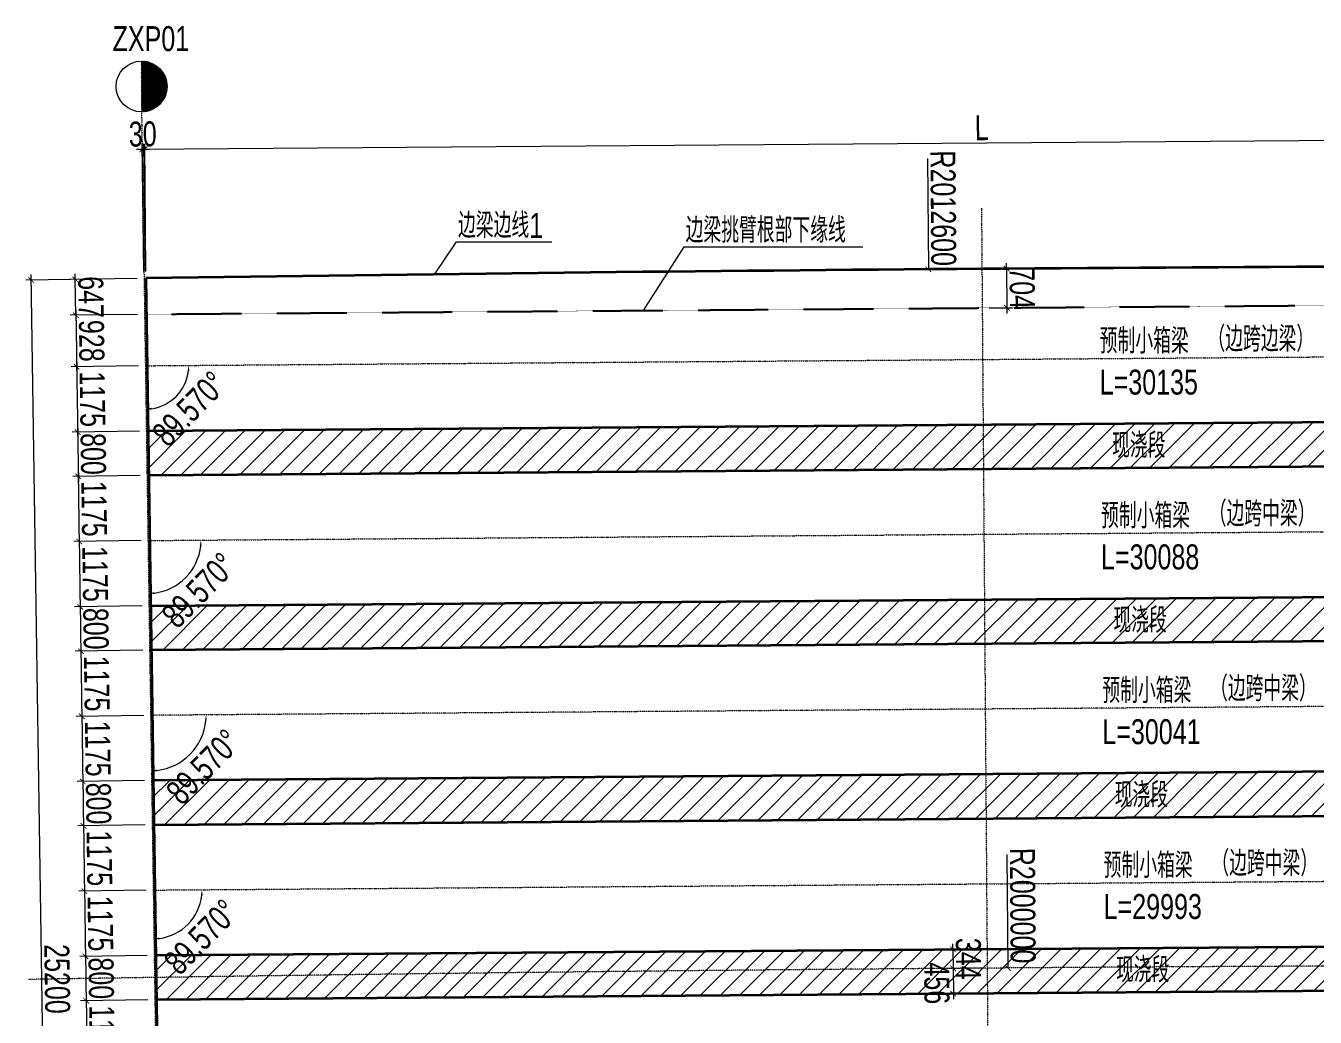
# Model space of a CAD drawing. Extents: x -2663857 to 4, y -2350100 to 2.
# Drawn here: x -2663857 to -2640630, y -2334973 to -2317107 of the extents above; entities that cross this region are included whole.
import ezdxf

# ---------------------------------------------------------------- set-up
doc = ezdxf.new("R2010")
doc.units = 0
doc.header["$MEASUREMENT"] = 0
doc.header["$PDMODE"] = 3
for name, pattern in [('DASHDOT', [1, 0.5, -0.25, 0, -0.25]), ('DASHED', [0.75, 0.5, -0.25]), ('ZXX0', [30, 13, -2, 0.5, -2, 12.5])]:
    doc.linetypes.add(name, pattern=pattern)
doc.layers.get('0').update_dxf_attribs({"linetype": 'CONTINUOUS'})
doc.layers.get('DEFPOINTS').update_dxf_attribs({"linetype": 'CONTINUOUS'})
for name, color, linetype, lineweight in [('桥－总－中心线', 1, 'ZXX0', 13), ('桥－构造轮廓－实线', 4, 'CONTINUOUS', 35), ('桥－构造轮廓－虚线', 3, 'DASHED', 25), ('桥－综合标注', 31, 'CONTINUOUS', 13), ('桥－综合说明', 7, 'CONTINUOUS', 13)]:
    doc.layers.add(name, color=color, linetype=linetype, lineweight=lineweight)
doc.styles.add('SMEDI', font='smsim.shx', dxfattribs={"width": 0.75, "bigfont": 'smfs.shx'})
doc.dimstyles.new('1-150', dxfattribs={"dimtxt": 450, "dimasz": 100, "dimexe": 100, "dimexo": 125, "dimgap": 50, "dimtad": 1, "dimdec": 0, "dimzin": 0, "dimdsep": 46, "dimtxsty": 'SMEDI', "dimblk": 'ARCHTICK', "dimcen": 0.09, "dimdle": 100, "dimclrd": 256, "dimclre": 256, "dimclrt": 256, "dimadec": 0, "dimazin": 0, "dimtfac": 1, "dimtdec": 0, "dimtix": 1, "dimtmove": 2, "dimatfit": 3, "dimldrblk": 'ARCHTICK', "dimfxl": 2, "dimtolj": 1, "dimtzin": 0, "dimlwd": -1, "dimlwe": -1, "dimarcsym": 0})
doc.dimstyles.new('1-150角度', dxfattribs={"dimtxt": 450, "dimasz": 100, "dimexe": 100, "dimexo": 125, "dimgap": 5, "dimtad": 1, "dimdec": 3, "dimzin": 0, "dimdsep": 46, "dimtxsty": 'SMEDI', "dimcen": 0.09, "dimdle": 100, "dimclrd": 256, "dimclre": 256, "dimclrt": 256, "dimadec": 3, "dimazin": 0, "dimtfac": 1, "dimtdec": 3, "dimtmove": 2, "dimatfit": 3, "dimldrblk": 'ARCHTICK', "dimfxl": 2, "dimtolj": 1, "dimtzin": 0, "dimlwd": -1, "dimlwe": -1, "dimarcsym": 0})
pattern_1 = [(45, (14080.1, 96797.04), (-176.776695, 176.776695), [])]

# ---------------------------------------------------------------- blocks, each defined once
blk = doc.blocks.new('_ArchTick')
at = {"color": 0, "linetype": 'ByBlock', "const_width": 0.15}
blk.add_lwpolyline([(-0.5, -0.5), (0.5, 0.5)], dxfattribs=at)
blk = doc.blocks.new('*D131')
at = {"layer": 'DEFPOINTS', "color": 0, "transparency": 16777216}
for p in [(-2661717, -2322305), (-2662941, -2323252), (-2661703, -2323233)]:
    blk.add_point(p, dxfattribs=at)
at = {"layer": '桥－综合标注', "transparency": 16777216}
for p, q in [((-2662957, -2322224), (-2662940, -2323352)), ((-2661842, -2322307), (-2663055, -2322325)), ((-2661828, -2323235), (-2663041, -2323253))]:
    blk.add_line(p, q, dxfattribs=at)
at = {"layer": '桥－综合标注', "transparency": 16777216, "xscale": 100, "yscale": 100, "zscale": 100}
for p, rotation in [((-2662955, -2322324), 90.85943669461318), ((-2662941, -2323252), 270.8594366946131)]:
    blk.add_blockref('_ArchTick', p, dxfattribs=dict(at, rotation=rotation))
at = {"layer": '桥－综合标注', "transparency": 16777216, "insert": (-2662673, -2322784), "char_height": 450, "attachment_point": 5, "rotation": 270.8594, "style": 'SMEDI'}
blk.add_mtext('\\A1;928', dxfattribs=at)
blk = doc.blocks.new('*D132')
at = {"layer": 'DEFPOINTS', "color": 0, "transparency": 16777216}
for p in [(-2661703, -2323233), (-2662924, -2324427), (-2661685, -2324408)]:
    blk.add_point(p, dxfattribs=at)
at = {"layer": '桥－综合标注', "transparency": 16777216}
for p, q in [((-2662943, -2323152), (-2662922, -2324527)), ((-2661828, -2323235), (-2663041, -2323253)), ((-2661810, -2324410), (-2663024, -2324428))]:
    blk.add_line(p, q, dxfattribs=at)
at = {"layer": '桥－综合标注', "transparency": 16777216, "xscale": 100, "yscale": 100, "zscale": 100}
for p, rotation in [((-2662941, -2323252), 90.85943669455378), ((-2662924, -2324427), 270.8594366945537)]:
    blk.add_blockref('_ArchTick', p, dxfattribs=dict(at, rotation=rotation))
at = {"layer": '桥－综合标注', "transparency": 16777216, "insert": (-2662658, -2323835), "char_height": 450, "attachment_point": 5, "rotation": 270.8594, "style": 'SMEDI'}
blk.add_mtext('\\A1;1175', dxfattribs=at)
blk = doc.blocks.new('*D133')
at = {"layer": 'DEFPOINTS', "color": 0, "transparency": 16777216}
for p in [(-2661685, -2324408), (-2662912, -2325227), (-2661673, -2325208)]:
    blk.add_point(p, dxfattribs=at)
at = {"layer": '桥－综合标注', "transparency": 16777216}
for p, q in [((-2662925, -2324327), (-2662910, -2325327)), ((-2661810, -2324410), (-2663024, -2324428)), ((-2661798, -2325210), (-2663012, -2325228))]:
    blk.add_line(p, q, dxfattribs=at)
at = {"layer": '桥－综合标注', "transparency": 16777216, "xscale": 100, "yscale": 100, "zscale": 100}
for p, rotation in [((-2662924, -2324427), 90.85943669455378), ((-2662912, -2325227), 270.8594366945537)]:
    blk.add_blockref('_ArchTick', p, dxfattribs=dict(at, rotation=rotation))
at = {"layer": '桥－综合标注', "transparency": 16777216, "insert": (-2662643, -2324823), "char_height": 450, "attachment_point": 5, "rotation": 270.8594, "style": 'SMEDI'}
blk.add_mtext('\\A1;800', dxfattribs=at)
blk = doc.blocks.new('*D134')
at = {"layer": 'DEFPOINTS', "color": 0, "transparency": 16777216}
for p in [(-2661673, -2325208), (-2662894, -2326401), (-2661655, -2326383)]:
    blk.add_point(p, dxfattribs=at)
at = {"layer": '桥－综合标注', "transparency": 16777216}
for p, q in [((-2661798, -2325210), (-2663012, -2325228)), ((-2662913, -2325127), (-2662893, -2326501)), ((-2661780, -2326385), (-2662994, -2326403))]:
    blk.add_line(p, q, dxfattribs=at)
at = {"layer": '桥－综合标注', "transparency": 16777216, "xscale": 100, "yscale": 100, "zscale": 100}
for p, rotation in [((-2662912, -2325227), 90.85943669455378), ((-2662894, -2326401), 270.8594366945537)]:
    blk.add_blockref('_ArchTick', p, dxfattribs=dict(at, rotation=rotation))
at = {"layer": '桥－综合标注', "transparency": 16777216, "insert": (-2662628, -2325810), "char_height": 450, "attachment_point": 5, "rotation": 270.8594, "style": 'SMEDI'}
blk.add_mtext('\\A1;1175', dxfattribs=at)
blk = doc.blocks.new('*D135')
at = {"layer": 'DEFPOINTS', "color": 0, "transparency": 16777216}
for p in [(-2661638, -2327558), (-2662865, -2328376), (-2661626, -2328358)]:
    blk.add_point(p, dxfattribs=at)
at = {"layer": '桥－综合标注', "transparency": 16777216}
for p, q in [((-2661763, -2327560), (-2662977, -2327578)), ((-2662878, -2327476), (-2662863, -2328476)), ((-2661751, -2328359), (-2662965, -2328378))]:
    blk.add_line(p, q, dxfattribs=at)
at = {"layer": '桥－综合标注', "transparency": 16777216, "xscale": 100, "yscale": 100, "zscale": 100}
for p, rotation in [((-2662877, -2327576), 90.85943669455378), ((-2662865, -2328376), 270.8594366945537)]:
    blk.add_blockref('_ArchTick', p, dxfattribs=dict(at, rotation=rotation))
at = {"layer": '桥－综合标注', "transparency": 16777216, "insert": (-2662596, -2327972), "char_height": 450, "attachment_point": 5, "rotation": 270.8594, "style": 'SMEDI'}
blk.add_mtext('\\A1;800', dxfattribs=at)
blk = doc.blocks.new('*D136')
at = {"layer": 'DEFPOINTS', "color": 0, "transparency": 16777216}
for p in [(-2661626, -2328358), (-2662847, -2329551), (-2661608, -2329532)]:
    blk.add_point(p, dxfattribs=at)
at = {"layer": '桥－综合标注', "transparency": 16777216}
for p, q in [((-2662866, -2328276), (-2662845, -2329651)), ((-2661751, -2328359), (-2662965, -2328378)), ((-2661733, -2329534), (-2662947, -2329553))]:
    blk.add_line(p, q, dxfattribs=at)
at = {"layer": '桥－综合标注', "transparency": 16777216, "xscale": 100, "yscale": 100, "zscale": 100}
for p, rotation in [((-2662865, -2328376), 90.85943669455378), ((-2662847, -2329551), 270.8594366945537)]:
    blk.add_blockref('_ArchTick', p, dxfattribs=dict(at, rotation=rotation))
at = {"layer": '桥－综合标注', "transparency": 16777216, "insert": (-2662581, -2328960), "char_height": 450, "attachment_point": 5, "rotation": 270.8594, "style": 'SMEDI'}
blk.add_mtext('\\A1;1175', dxfattribs=at)
blk = doc.blocks.new('*D137')
at = {"layer": 'DEFPOINTS', "color": 0, "transparency": 16777216}
for p in [(-2661608, -2329532), (-2662829, -2330726), (-2661591, -2330707)]:
    blk.add_point(p, dxfattribs=at)
at = {"layer": '桥－综合标注', "transparency": 16777216}
for p, q in [((-2662848, -2329451), (-2662828, -2330826)), ((-2661733, -2329534), (-2662947, -2329553)), ((-2661716, -2330709), (-2662929, -2330727))]:
    blk.add_line(p, q, dxfattribs=at)
at = {"layer": '桥－综合标注', "transparency": 16777216, "xscale": 100, "yscale": 100, "zscale": 100}
for p, rotation in [((-2662847, -2329551), 90.85943669455378), ((-2662829, -2330726), 270.8594366945537)]:
    blk.add_blockref('_ArchTick', p, dxfattribs=dict(at, rotation=rotation))
at = {"layer": '桥－综合标注', "transparency": 16777216, "insert": (-2662563, -2330134), "char_height": 450, "attachment_point": 5, "rotation": 270.8594, "style": 'SMEDI'}
blk.add_mtext('\\A1;1175', dxfattribs=at)
blk = doc.blocks.new('*D138')
at = {"layer": 'DEFPOINTS', "color": 0, "transparency": 16777216}
for p in [(-2661591, -2330707), (-2662817, -2331526), (-2661579, -2331507)]:
    blk.add_point(p, dxfattribs=at)
at = {"layer": '桥－综合标注', "transparency": 16777216}
for p, q in [((-2662831, -2330626), (-2662816, -2331626)), ((-2661716, -2330709), (-2662929, -2330727)), ((-2661704, -2331509), (-2662917, -2331527))]:
    blk.add_line(p, q, dxfattribs=at)
at = {"layer": '桥－综合标注', "transparency": 16777216, "xscale": 100, "yscale": 100, "zscale": 100}
for p, rotation in [((-2662829, -2330726), 90.85943669455378), ((-2662817, -2331526), 270.8594366945537)]:
    blk.add_blockref('_ArchTick', p, dxfattribs=dict(at, rotation=rotation))
at = {"layer": '桥－综合标注', "transparency": 16777216, "insert": (-2662548, -2331122), "char_height": 450, "attachment_point": 5, "rotation": 270.8594, "style": 'SMEDI'}
blk.add_mtext('\\A1;800', dxfattribs=at)
blk = doc.blocks.new('*D139')
at = {"layer": 'DEFPOINTS', "color": 0, "transparency": 16777216}
for p in [(-2661579, -2331507), (-2662800, -2332701), (-2661561, -2332682)]:
    blk.add_point(p, dxfattribs=at)
at = {"layer": '桥－综合标注', "transparency": 16777216}
for p, q in [((-2661704, -2331509), (-2662917, -2331527)), ((-2662819, -2331426), (-2662798, -2332801)), ((-2661686, -2332684), (-2662900, -2332702))]:
    blk.add_line(p, q, dxfattribs=at)
at = {"layer": '桥－综合标注', "transparency": 16777216, "xscale": 100, "yscale": 100, "zscale": 100}
for p, rotation in [((-2662817, -2331526), 90.85943669455378), ((-2662800, -2332701), 270.8594366945537)]:
    blk.add_blockref('_ArchTick', p, dxfattribs=dict(at, rotation=rotation))
at = {"layer": '桥－综合标注', "transparency": 16777216, "insert": (-2662534, -2332109), "char_height": 450, "attachment_point": 5, "rotation": 270.8594, "style": 'SMEDI'}
blk.add_mtext('\\A1;1175', dxfattribs=at)
blk = doc.blocks.new('*D140')
at = {"layer": 'DEFPOINTS', "color": 0, "transparency": 16777216}
for p in [(-2661561, -2332682), (-2662782, -2333876), (-2661543, -2333857)]:
    blk.add_point(p, dxfattribs=at)
at = {"layer": '桥－综合标注', "transparency": 16777216}
for p, q in [((-2661686, -2332684), (-2662900, -2332702)), ((-2662801, -2332601), (-2662781, -2333976)), ((-2661668, -2333859), (-2662882, -2333877))]:
    blk.add_line(p, q, dxfattribs=at)
at = {"layer": '桥－综合标注', "transparency": 16777216, "xscale": 100, "yscale": 100, "zscale": 100}
for p, rotation in [((-2662800, -2332701), 90.85943669455378), ((-2662782, -2333876), 270.8594366945537)]:
    blk.add_blockref('_ArchTick', p, dxfattribs=dict(at, rotation=rotation))
at = {"layer": '桥－综合标注', "transparency": 16777216, "insert": (-2662516, -2333284), "char_height": 450, "attachment_point": 5, "rotation": 270.8594, "style": 'SMEDI'}
blk.add_mtext('\\A1;1175', dxfattribs=at)
blk = doc.blocks.new('*D141')
at = {"layer": 'DEFPOINTS', "color": 0, "transparency": 16777216}
for p in [(-2661543, -2333857), (-2662770, -2334675), (-2661531, -2334657)]:
    blk.add_point(p, dxfattribs=at)
at = {"layer": '桥－综合标注', "transparency": 16777216}
for p, q in [((-2661668, -2333859), (-2662882, -2333877)), ((-2662784, -2333776), (-2662769, -2334775)), ((-2661656, -2334659), (-2662870, -2334677))]:
    blk.add_line(p, q, dxfattribs=at)
at = {"layer": '桥－综合标注', "transparency": 16777216, "xscale": 100, "yscale": 100, "zscale": 100}
for p, rotation in [((-2662782, -2333876), 90.85943669455378), ((-2662770, -2334675), 270.8594366945537)]:
    blk.add_blockref('_ArchTick', p, dxfattribs=dict(at, rotation=rotation))
at = {"layer": '桥－综合标注', "transparency": 16777216, "insert": (-2662501, -2334271), "char_height": 450, "attachment_point": 5, "rotation": 270.8594, "style": 'SMEDI'}
blk.add_mtext('\\A1;800', dxfattribs=at)
blk = doc.blocks.new('*D142')
at = {"layer": 'DEFPOINTS', "color": 0, "transparency": 16777216}
for p in [(-2661531, -2334657), (-2662752, -2335850), (-2661514, -2335832)]:
    blk.add_point(p, dxfattribs=at)
at = {"layer": '桥－综合标注', "transparency": 16777216}
for p, q in [((-2662772, -2334575), (-2662751, -2335950)), ((-2661656, -2334659), (-2662870, -2334677)), ((-2661639, -2335834), (-2662852, -2335852))]:
    blk.add_line(p, q, dxfattribs=at)
at = {"layer": '桥－综合标注', "transparency": 16777216, "xscale": 100, "yscale": 100, "zscale": 100}
for p, rotation in [((-2662770, -2334675), 90.85943669455378), ((-2662752, -2335850), 270.8594366945537)]:
    blk.add_blockref('_ArchTick', p, dxfattribs=dict(at, rotation=rotation))
at = {"layer": '桥－综合标注', "transparency": 16777216, "insert": (-2662486, -2335259), "char_height": 450, "attachment_point": 5, "rotation": 270.8594, "style": 'SMEDI'}
blk.add_mtext('\\A1;1175', dxfattribs=at)
blk = doc.blocks.new('*D84')
at = {"layer": 'DEFPOINTS', "color": 0, "transparency": 16777216}
for p in [(-2661655, -2326383), (-2662877, -2327576), (-2661638, -2327558)]:
    blk.add_point(p, dxfattribs=at)
at = {"layer": '桥－综合标注', "transparency": 16777216}
for p, q in [((-2661780, -2326385), (-2662994, -2326403)), ((-2662896, -2326301), (-2662875, -2327676)), ((-2661763, -2327560), (-2662977, -2327578))]:
    blk.add_line(p, q, dxfattribs=at)
at = {"layer": '桥－综合标注', "transparency": 16777216, "xscale": 100, "yscale": 100, "zscale": 100}
for p, rotation in [((-2662894, -2326401), 90.85943669460673), ((-2662877, -2327576), 270.8594366946068)]:
    blk.add_blockref('_ArchTick', p, dxfattribs=dict(at, rotation=rotation))
at = {"layer": '桥－综合标注', "transparency": 16777216, "insert": (-2662610, -2326985), "char_height": 450, "attachment_point": 5, "rotation": 270.8594, "style": 'SMEDI'}
blk.add_mtext('\\A1;1175', dxfattribs=at)
blk = doc.blocks.new('*D110')
at = {"layer": 'DEFPOINTS', "color": 0, "transparency": 16777216}
for p in [(-2662965, -2321677), (-2661726, -2321658), (-2661717, -2322305)]:
    blk.add_point(p, dxfattribs=at)
at = {"layer": '桥－综合标注', "transparency": 16777216}
for p, q in [((-2661851, -2321660), (-2663065, -2321678)), ((-2662965, -2321677), (-2662967, -2321577)), ((-2662955, -2322324), (-2662965, -2321677)), ((-2661842, -2322307), (-2663055, -2322325)), ((-2662955, -2322324), (-2662954, -2322424))]:
    blk.add_line(p, q, dxfattribs=at)
at = {"layer": '桥－综合标注', "transparency": 16777216, "xscale": 100, "yscale": 100, "zscale": 100}
for p, rotation in [((-2662965, -2321677), 270.8594366945963), ((-2662955, -2322324), 90.85943669459624)]:
    blk.add_blockref('_ArchTick', p, dxfattribs=dict(at, rotation=rotation))
at = {"layer": '桥－综合标注', "transparency": 16777216, "insert": (-2662685, -2321996), "char_height": 450, "attachment_point": 5, "rotation": 270.8594, "style": 'SMEDI'}
blk.add_mtext('\\A1;647', dxfattribs=at)
blk = doc.blocks.new('*D112')
at = {"layer": 'DEFPOINTS', "color": 0, "transparency": 16777216}
for p in [(-2663757, -2321689), (-2661726, -2321658), (-2661348, -2346856)]:
    blk.add_point(p, dxfattribs=at)
at = {"layer": '桥－综合标注', "transparency": 16777216}
for p, q in [((-2661851, -2321660), (-2663857, -2321690)), ((-2663377, -2346986), (-2663758, -2321589)), ((-2661473, -2346857), (-2663479, -2346887))]:
    blk.add_line(p, q, dxfattribs=at)
at = {"layer": '桥－综合标注', "transparency": 16777216, "xscale": 100, "yscale": 100, "zscale": 100}
for p, rotation in [((-2663757, -2321689), 90.85943672221049), ((-2663379, -2346886), 270.8594367222105)]:
    blk.add_blockref('_ArchTick', p, dxfattribs=dict(at, rotation=rotation))
at = {"layer": '桥－综合标注', "transparency": 16777216, "insert": (-2663293, -2334283), "char_height": 450, "attachment_point": 5, "rotation": 270.8594, "style": 'SMEDI'}
blk.add_mtext('\\A1;25200', dxfattribs=at)
blk = doc.blocks.new('*D113')
at = {"layer": 'DEFPOINTS', "color": 0, "transparency": 16777216}
for p in [(-2661726, -2321658), (-2631538, -2323007), (-2661703, -2323233), (-2661303, -2323905), (-2661348, -2346856)]:
    blk.add_point(p, dxfattribs=at)
at = {"layer": '桥－综合标注', "transparency": 16777216}
blk.add_arc((-2661703, -2323233), 782, 278.1942, 353.095, dxfattribs=at)
for points in [[(-2660943, -2323326), (-2660910, -2323328), (-2660921, -2323227)], [(-2661590, -2324024), (-2661593, -2323990), (-2661691, -2324015)]]:
    blk.add_solid(points, dxfattribs=at)
at = {"layer": '桥－综合标注', "transparency": 16777216, "insert": (-2660908, -2324010), "char_height": 450, "attachment_point": 5, "rotation": 45.6446, "style": 'SMEDI'}
blk.add_mtext('\\A1;89.570°', dxfattribs=at)
blk = doc.blocks.new('*D114')
at = {"layer": 'DEFPOINTS', "color": 0, "transparency": 16777216}
for p in [(-2661726, -2321658), (-2631538, -2326157), (-2661655, -2326383), (-2661169, -2327202), (-2661348, -2346856)]:
    blk.add_point(p, dxfattribs=at)
at = {"layer": '桥－综合标注', "transparency": 16777216}
blk.add_arc((-2661655, -2326383), 953, 276.8729, 354.4163, dxfattribs=at)
for points in [[(-2660723, -2326475), (-2660690, -2326476), (-2660702, -2326376)], [(-2661540, -2327346), (-2661542, -2327313), (-2661641, -2327336)]]:
    blk.add_solid(points, dxfattribs=at)
at = {"layer": '桥－综合标注', "transparency": 16777216, "insert": (-2660738, -2327280), "char_height": 450, "attachment_point": 5, "rotation": 45.6446, "style": 'SMEDI'}
blk.add_mtext('\\A1;89.570°', dxfattribs=at)
blk = doc.blocks.new('*D115')
at = {"layer": 'DEFPOINTS', "color": 0, "transparency": 16777216}
for p in [(-2661726, -2321658), (-2631538, -2329307), (-2661608, -2329532), (-2661097, -2330392), (-2661348, -2346856)]:
    blk.add_point(p, dxfattribs=at)
at = {"layer": '桥－综合标注', "transparency": 16777216}
blk.add_arc((-2661608, -2329532), 1000, 276.5907, 354.6985, dxfattribs=at)
for points in [[(-2660629, -2329624), (-2660596, -2329626), (-2660608, -2329525)], [(-2661492, -2330543), (-2661494, -2330509), (-2661593, -2330533)]]:
    blk.add_solid(points, dxfattribs=at)
at = {"layer": '桥－综合标注', "transparency": 16777216, "insert": (-2660657, -2330462), "char_height": 450, "attachment_point": 5, "rotation": 45.6446, "style": 'SMEDI'}
blk.add_mtext('\\A1;89.570°', dxfattribs=at)
blk = doc.blocks.new('*D116')
at = {"layer": 'DEFPOINTS', "color": 0, "transparency": 16777216}
for p in [(-2661726, -2321658), (-2631538, -2332457), (-2661561, -2332682), (-2661112, -2333437), (-2661348, -2346856)]:
    blk.add_point(p, dxfattribs=at)
at = {"layer": '桥－综合标注', "transparency": 16777216}
blk.add_arc((-2661561, -2332682), 878, 277.3875, 353.9017, dxfattribs=at)
for points in [[(-2660704, -2332775), (-2660671, -2332776), (-2660683, -2332676)], [(-2661447, -2333570), (-2661449, -2333536), (-2661548, -2333560)]]:
    blk.add_solid(points, dxfattribs=at)
at = {"layer": '桥－综合标注', "transparency": 16777216, "insert": (-2660697, -2333527), "char_height": 450, "attachment_point": 5, "rotation": 45.6446, "style": 'SMEDI'}
blk.add_mtext('\\A1;89.570°', dxfattribs=at)
blk = doc.blocks.new('*D117')
at = {"layer": 'DEFPOINTS', "color": 0, "transparency": 16777216}
for p in [(-2661726, -2321658), (-2631538, -2335607), (-2661514, -2335832), (-2661017, -2336668), (-2661348, -2346856)]:
    blk.add_point(p, dxfattribs=at)
at = {"layer": '桥－综合标注', "transparency": 16777216}
blk.add_arc((-2661514, -2335832), 973, 276.7533, 354.5358, dxfattribs=at)
for points in [[(-2660562, -2335924), (-2660529, -2335925), (-2660541, -2335824)], [(-2661398, -2336814), (-2661400, -2336781), (-2661499, -2336804)]]:
    blk.add_solid(points, dxfattribs=at)
at = {"layer": '桥－综合标注', "transparency": 16777216, "insert": (-2660582, -2336742), "char_height": 450, "attachment_point": 5, "rotation": 45.6446, "style": 'SMEDI'}
blk.add_mtext('\\A1;89.570°', dxfattribs=at)
blk = doc.blocks.new('*D118')
at = {"layer": 'DEFPOINTS', "color": 0, "transparency": 16777216}
for p in [(-2661726, -2321658), (-2631538, -2338757), (-2661466, -2338981), (-2661041, -2339698), (-2661348, -2346856)]:
    blk.add_point(p, dxfattribs=at)
at = {"layer": '桥－综合标注', "transparency": 16777216}
blk.add_arc((-2661466, -2338981), 834, 277.7348, 353.5543, dxfattribs=at)
for points in [[(-2660654, -2339074), (-2660621, -2339076), (-2660633, -2338975)], [(-2661353, -2339824), (-2661355, -2339791), (-2661454, -2339815)]]:
    blk.add_solid(points, dxfattribs=at)
at = {"layer": '桥－综合标注', "transparency": 16777216, "insert": (-2660634, -2339795), "char_height": 450, "attachment_point": 5, "rotation": 45.6446, "style": 'SMEDI'}
blk.add_mtext('\\A1;89.570°', dxfattribs=at)
blk = doc.blocks.new('*D119')
at = {"layer": 'DEFPOINTS', "color": 0, "transparency": 16777216}
for p in [(-2661726, -2321658), (-2631538, -2341907), (-2661419, -2342131), (-2660923, -2342966), (-2661348, -2346856)]:
    blk.add_point(p, dxfattribs=at)
at = {"layer": '桥－综合标注', "transparency": 16777216}
blk.add_arc((-2661419, -2342131), 972, 276.7596, 354.5296, dxfattribs=at)
for points in [[(-2660469, -2342223), (-2660435, -2342224), (-2660448, -2342124)], [(-2661304, -2343112), (-2661306, -2343079), (-2661405, -2343102)]]:
    blk.add_solid(points, dxfattribs=at)
at = {"layer": '桥－综合标注', "transparency": 16777216, "insert": (-2660489, -2343041), "char_height": 450, "attachment_point": 5, "rotation": 45.6446, "style": 'SMEDI'}
blk.add_mtext('\\A1;89.570°', dxfattribs=at)
blk = doc.blocks.new('*D120')
at = {"layer": 'DEFPOINTS', "color": 0, "transparency": 16777216}
for p in [(-2661726, -2321658), (-2631538, -2345057), (-2661372, -2345281), (-2660953, -2345986), (-2661348, -2346856)]:
    blk.add_point(p, dxfattribs=at)
at = {"layer": '桥－综合标注', "transparency": 16777216}
blk.add_arc((-2661372, -2345281), 820, 277.8472, 353.442, dxfattribs=at)
for points in [[(-2660573, -2345373), (-2660540, -2345375), (-2660552, -2345275)], [(-2661259, -2346110), (-2661261, -2346077), (-2661360, -2346101)]]:
    blk.add_solid(points, dxfattribs=at)
at = {"layer": '桥－综合标注', "transparency": 16777216, "insert": (-2660549, -2346085), "char_height": 450, "attachment_point": 5, "rotation": 45.6446, "style": 'SMEDI'}
blk.add_mtext('\\A1;89.570°', dxfattribs=at)
blk = doc.blocks.new('*D121')
at = {"layer": 'DEFPOINTS', "color": 0, "transparency": 16777216}
for p in [(-2631538, -2321432), (-2631538, -2323007), (-2661703, -2323233), (-2632381, -2323499), (-2631538, -2346632)]:
    blk.add_point(p, dxfattribs=at)
at = {"layer": '桥－综合标注', "transparency": 16777216}
blk.add_arc((-2631538, -2323007), 976, 186.301, 264.1287, dxfattribs=at)
for points in [[(-2632525, -2323115), (-2632492, -2323113), (-2632515, -2323014)], [(-2631637, -2323962), (-2631639, -2323995), (-2631538, -2323983)]]:
    blk.add_solid(points, dxfattribs=at)
at = {"layer": '桥－综合标注', "transparency": 16777216, "insert": (-2632459, -2323934), "char_height": 450, "attachment_point": 5, "rotation": 315.2149, "style": 'SMEDI'}
blk.add_mtext('\\A1;89.570°', dxfattribs=at)
blk = doc.blocks.new('*D122')
at = {"layer": 'DEFPOINTS', "color": 0, "transparency": 16777216}
for p in [(-2631538, -2321432), (-2631538, -2326157), (-2661655, -2326383), (-2632451, -2326690), (-2631538, -2346632)]:
    blk.add_point(p, dxfattribs=at)
at = {"layer": '桥－综合标注', "transparency": 16777216}
for start, end in [(169.5859, 175.0078), (180.4297, 270), (275.4219, 280.8439)]:
    blk.add_arc((-2631538, -2326157), 1057, start, end, dxfattribs=at)
for points in [[(-2632575, -2326066), (-2632608, -2326064), (-2632596, -2326165)], [(-2631438, -2327226), (-2631439, -2327193), (-2631538, -2327214)]]:
    blk.add_solid(points, dxfattribs=at)
at = {"layer": '桥－综合标注', "transparency": 16777216, "insert": (-2632121, -2326744), "char_height": 450, "attachment_point": 5, "rotation": 315.2149, "style": 'SMEDI'}
blk.add_mtext('\\A1;89.570°', dxfattribs=at)
blk = doc.blocks.new('*D123')
at = {"layer": 'DEFPOINTS', "color": 0, "transparency": 16777216}
for p in [(-2631538, -2321432), (-2631538, -2329307), (-2661608, -2329532), (-2632384, -2329801), (-2631538, -2346632)]:
    blk.add_point(p, dxfattribs=at)
at = {"layer": '桥－综合标注', "transparency": 16777216}
blk.add_arc((-2631538, -2329307), 979, 186.2836, 264.1461, dxfattribs=at)
for points in [[(-2632528, -2329415), (-2632495, -2329413), (-2632518, -2329314)], [(-2631637, -2330264), (-2631639, -2330298), (-2631538, -2330286)]]:
    blk.add_solid(points, dxfattribs=at)
at = {"layer": '桥－综合标注', "transparency": 16777216, "insert": (-2632461, -2330236), "char_height": 450, "attachment_point": 5, "rotation": 315.2149, "style": 'SMEDI'}
blk.add_mtext('\\A1;89.570°', dxfattribs=at)
blk = doc.blocks.new('*D124')
at = {"layer": 'DEFPOINTS', "color": 0, "transparency": 16777216}
for p in [(-2631538, -2321432), (-2631538, -2332457), (-2661561, -2332682), (-2632367, -2332941), (-2631538, -2346632)]:
    blk.add_point(p, dxfattribs=at)
at = {"layer": '桥－综合标注', "transparency": 16777216}
blk.add_arc((-2631538, -2332457), 960, 186.401, 264.0287, dxfattribs=at)
for points in [[(-2632509, -2332565), (-2632476, -2332563), (-2632498, -2332464)], [(-2631637, -2333395), (-2631639, -2333428), (-2631538, -2333417)]]:
    blk.add_solid(points, dxfattribs=at)
at = {"layer": '桥－综合标注', "transparency": 16777216, "insert": (-2632447, -2333373), "char_height": 450, "attachment_point": 5, "rotation": 315.2149, "style": 'SMEDI'}
blk.add_mtext('\\A1;89.570°', dxfattribs=at)
blk = doc.blocks.new('*D125')
at = {"layer": 'DEFPOINTS', "color": 0, "transparency": 16777216}
for p in [(-2631538, -2321432), (-2631538, -2335607), (-2661514, -2335832), (-2632289, -2336045), (-2631538, -2346632)]:
    blk.add_point(p, dxfattribs=at)
at = {"layer": '桥－综合标注', "transparency": 16777216}
blk.add_arc((-2631538, -2335607), 869, 187.025, 263.4047, dxfattribs=at)
for points in [[(-2632418, -2335714), (-2632384, -2335712), (-2632408, -2335613)], [(-2631637, -2336454), (-2631639, -2336487), (-2631538, -2336476)]]:
    blk.add_solid(points, dxfattribs=at)
at = {"layer": '桥－综合标注', "transparency": 16777216, "insert": (-2632383, -2336458), "char_height": 450, "attachment_point": 5, "rotation": 315.2149, "style": 'SMEDI'}
blk.add_mtext('\\A1;89.570°', dxfattribs=at)
blk = doc.blocks.new('*D126')
at = {"layer": 'DEFPOINTS', "color": 0, "transparency": 16777216}
for p in [(-2631538, -2321432), (-2631538, -2338757), (-2661466, -2338981), (-2632461, -2339296), (-2631538, -2346632)]:
    blk.add_point(p, dxfattribs=at)
at = {"layer": '桥－综合标注', "transparency": 16777216}
for start, end in [(169.7042, 175.067), (180.4297, 270), (275.3627, 280.7255)]:
    blk.add_arc((-2631538, -2338757), 1069, start, end, dxfattribs=at)
for points in [[(-2632587, -2338666), (-2632620, -2338664), (-2632607, -2338765)], [(-2631438, -2339838), (-2631439, -2339804), (-2631538, -2339826)]]:
    blk.add_solid(points, dxfattribs=at)
at = {"layer": '桥－综合标注', "transparency": 16777216, "insert": (-2632129, -2339352), "char_height": 450, "attachment_point": 5, "rotation": 315.2149, "style": 'SMEDI'}
blk.add_mtext('\\A1;89.570°', dxfattribs=at)
blk = doc.blocks.new('*D127')
at = {"layer": 'DEFPOINTS', "color": 0, "transparency": 16777216}
for p in [(-2631538, -2321432), (-2631538, -2341907), (-2661419, -2342131), (-2632557, -2342502), (-2631538, -2346632)]:
    blk.add_point(p, dxfattribs=at)
at = {"layer": '桥－综合标注', "transparency": 16777216}
blk.add_arc((-2631538, -2341907), 1179, 185.2903, 265.1394, dxfattribs=at)
for points in [[(-2632729, -2342016), (-2632696, -2342015), (-2632718, -2341916)], [(-2631638, -2343065), (-2631639, -2343098), (-2631538, -2343086)]]:
    blk.add_solid(points, dxfattribs=at)
at = {"layer": '桥－综合标注', "transparency": 16777216, "insert": (-2632207, -2342581), "char_height": 450, "attachment_point": 5, "rotation": 315.2149, "style": 'SMEDI'}
blk.add_mtext('\\A1;89.570°', dxfattribs=at)
blk = doc.blocks.new('*D128')
at = {"layer": 'DEFPOINTS', "color": 0, "transparency": 16777216}
for p in [(-2631538, -2321432), (-2631538, -2345057), (-2661372, -2345281), (-2632252, -2345474), (-2631538, -2346632)]:
    blk.add_point(p, dxfattribs=at)
at = {"layer": '桥－综合标注', "transparency": 16777216}
blk.add_arc((-2631538, -2345057), 827, 187.3637, 263.0661, dxfattribs=at)
for points in [[(-2632375, -2345164), (-2632342, -2345162), (-2632365, -2345063)], [(-2631637, -2345861), (-2631639, -2345894), (-2631538, -2345884)]]:
    blk.add_solid(points, dxfattribs=at)
at = {"layer": '桥－综合标注', "transparency": 16777216, "insert": (-2632353, -2345878), "char_height": 450, "attachment_point": 5, "rotation": 315.2149, "style": 'SMEDI'}
blk.add_mtext('\\A1;89.570°', dxfattribs=at)
blk = doc.blocks.new('*D129')
at = {"layer": 'DEFPOINTS', "color": 0, "transparency": 16777216}
for p in [(-2646633, -2321489), (-2646628, -2322192), (-2646182, -2322189)]:
    blk.add_point(p, dxfattribs=at)
at = {"layer": '桥－综合标注', "transparency": 16777216}
for p, q in [((-2646508, -2321488), (-2646088, -2321484)), ((-2646188, -2321485), (-2646188, -2321385)), ((-2646188, -2321485), (-2646182, -2322189)), ((-2646503, -2322191), (-2646082, -2322188)), ((-2646182, -2322189), (-2646182, -2322289))]:
    blk.add_line(p, q, dxfattribs=at)
at = {"layer": '桥－综合标注', "transparency": 16777216, "xscale": 100, "yscale": 100, "zscale": 100}
for p, rotation in [((-2646188, -2321485), 270.4297183724812), ((-2646182, -2322189), 90.42971837248119)]:
    blk.add_blockref('_ArchTick', p, dxfattribs=dict(at, rotation=rotation))
at = {"layer": '桥－综合标注', "transparency": 16777216, "insert": (-2645910, -2321835), "char_height": 450, "attachment_point": 5, "rotation": 270.4297, "style": 'SMEDI'}
blk.add_mtext('\\A1;704', dxfattribs=at)
blk = doc.blocks.new('*D79')
at = {"layer": 'DEFPOINTS', "color": 0, "transparency": 16777216}
for p in [(-2631556, -2319106), (-2631538, -2321432), (-2661696, -2321658)]:
    blk.add_point(p, dxfattribs=at)
at = {"layer": '桥－综合标注', "transparency": 16777216}
for p, q in [((-2631539, -2321307), (-2631557, -2319006)), ((-2661814, -2319332), (-2631456, -2319105)), ((-2661697, -2321533), (-2661714, -2319232))]:
    blk.add_line(p, q, dxfattribs=at)
at = {"layer": '桥－综合标注', "transparency": 16777216, "xscale": 100, "yscale": 100, "zscale": 100}
for p, rotation in [((-2631556, -2319106), 0.4292908965485602), ((-2661714, -2319332), 180.4292908965485)]:
    blk.add_blockref('_ArchTick', p, dxfattribs=dict(at, rotation=rotation))
at = {"layer": '桥－综合标注', "transparency": 16777216, "insert": (-2646637, -2318944), "char_height": 450, "attachment_point": 5, "rotation": 0.4293, "style": 'SMEDI'}
blk.add_mtext('\\A1;L', dxfattribs=at)
blk = doc.blocks.new('*D80')
at = {"layer": 'DEFPOINTS', "color": 0, "transparency": 16777216}
for p in [(-2646541, -2333745), (-2647152, -2334093), (-2646538, -2334088)]:
    blk.add_point(p, dxfattribs=at)
at = {"layer": '桥－综合标注', "transparency": 16777216}
for p, q in [((-2647155, -2333749), (-2647156, -2333649)), ((-2646666, -2333745), (-2647255, -2333750)), ((-2647155, -2333749), (-2647152, -2334093)), ((-2646663, -2334089), (-2647252, -2334094)), ((-2647152, -2334093), (-2647152, -2334193))]:
    blk.add_line(p, q, dxfattribs=at)
at = {"layer": '桥－综合标注', "transparency": 16777216, "xscale": 100, "yscale": 100, "zscale": 100}
for p, rotation in [((-2647155, -2333749), 270.4297183724527), ((-2647152, -2334093), 90.42971837245264)]:
    blk.add_blockref('_ArchTick', p, dxfattribs=dict(at, rotation=rotation))
at = {"layer": '桥－综合标注', "transparency": 16777216, "insert": (-2646879, -2333919), "char_height": 450, "attachment_point": 5, "rotation": 270.4297, "style": 'SMEDI'}
blk.add_mtext('\\A1;344', dxfattribs=at)
blk = doc.blocks.new('*D81')
at = {"layer": 'DEFPOINTS', "color": 0, "transparency": 16777216}
for p in [(-2646538, -2334088), (-2647149, -2334549), (-2646535, -2334544)]:
    blk.add_point(p, dxfattribs=at)
at = {"layer": '桥－综合标注', "transparency": 16777216}
for p, q in [((-2646663, -2334089), (-2647252, -2334094)), ((-2647153, -2333993), (-2647148, -2334649)), ((-2646660, -2334545), (-2647249, -2334550))]:
    blk.add_line(p, q, dxfattribs=at)
at = {"layer": '桥－综合标注', "transparency": 16777216, "xscale": 100, "yscale": 100, "zscale": 100}
for p, rotation in [((-2647152, -2334093), 90.42970758301114), ((-2647149, -2334549), 270.4297075830112)]:
    blk.add_blockref('_ArchTick', p, dxfattribs=dict(at, rotation=rotation))
at = {"layer": '桥－综合标注', "transparency": 16777216, "insert": (-2647448, -2334361), "char_height": 450, "attachment_point": 5, "rotation": 270.4297, "style": 'SMEDI'}
blk.add_mtext('\\A1;456', dxfattribs=at)
blk = doc.blocks.new('*D151')
at = {"layer": 'DEFPOINTS', "color": 0, "transparency": 16777216}
for p in [(-2661761, -2319335), (-2661726, -2321658), (-2661696, -2321658)]:
    blk.add_point(p, dxfattribs=at)
at = {"layer": '桥－综合标注', "transparency": 16777216}
for p, q in [((-2661728, -2321533), (-2661763, -2319235)), ((-2661698, -2321533), (-2661733, -2319235)), ((-2661761, -2319335), (-2661861, -2319336)), ((-2661731, -2319335), (-2661761, -2319335)), ((-2661731, -2319335), (-2661631, -2319333))]:
    blk.add_line(p, q, dxfattribs=at)
at = {"layer": '桥－综合标注', "transparency": 16777216, "xscale": 100, "yscale": 100, "zscale": 100}
for p, rotation in [((-2661761, -2319335), 0.8594366951617826), ((-2661731, -2319335), 180.8594366951618)]:
    blk.add_blockref('_ArchTick', p, dxfattribs=dict(at, rotation=rotation))
at = {"layer": '桥－综合标注', "transparency": 16777216, "insert": (-2661750, -2319060), "char_height": 450, "attachment_point": 5, "rotation": 0.8594, "style": 'SMEDI'}
blk.add_mtext('\\A1;30', dxfattribs=at)

msp = doc.modelspace()

# ---------------------------------------------------------------- hatches: boundary and pattern name
at = {"layer": '桥－综合标注'}
h = msp.add_hatch(dxfattribs=at)
h.set_pattern_fill('ANSI31', color=256, scale=50, angle=3.31071514, style=0)
h.set_pattern_definition([(48.3107151, (-3171742.7114, -2724294.271), (-4.667266106, 4.156816943), [])])
h.paths.add_polyline_path([(-2661313.8859, -2318174.0667, 0.398765275), (-2661773.4703, -2317742.36), (-2661769.1154, -2318658.6929, 0.4298324642)])
h = msp.add_hatch(dxfattribs=at)
h.set_pattern_fill('ANSI31', color=8, scale=2000, style=0)
h.set_pattern_definition(pattern_1)
h.paths.add_polyline_path([(-2661673.0466, -2325207.9598), (-2631538.4266, -2324981.9459), (-2631538.4266, -2324182.0247), (-2661685.0449, -2324408.1285)])
h = msp.add_hatch(dxfattribs=at)
h.set_pattern_fill('ANSI31', color=8, scale=2000, style=0)
h.set_pattern_definition(pattern_1)
h.paths.add_polyline_path([(-2631538.4266, -2328131.9333), (-2661625.7985, -2328357.5928), (-2661637.7969, -2327557.7615), (-2631538.4266, -2327332.012)])
h = msp.add_hatch(dxfattribs=at)
h.set_pattern_fill('ANSI31', color=8, scale=2000, style=0)
h.set_pattern_definition(pattern_1)
h.paths.add_polyline_path([(-2661578.5505, -2331507.2258), (-2631538.4266, -2331281.9206), (-2631538.4266, -2330481.9994), (-2661590.5488, -2330707.3945)])
h = msp.add_hatch(dxfattribs=at)
h.set_pattern_fill('ANSI31', color=8, scale=2000, style=0)
h.set_pattern_definition(pattern_1)
h.paths.add_polyline_path([(-2631538.4266, -2334431.9079), (-2661531.3024, -2334656.8587), (-2661543.3008, -2333857.0275), (-2631538.4266, -2333631.9867)])

# ---------------------------------------------------------------- linework, layer by layer
at = {"layer": '桥－总－中心线', "linetype": 'DASHDOT', "ltscale": 5}
for p, q in [((-2661771.2929, -2318658.6981), (-2661348.3087, -2346855.5256)), ((-2646641.0121, -2320391.6315), (-2646429.448, -2348599.6452)), ((-2661672.6698, -2323233.0027), (-2631538.4266, -2323006.9916)), ((-2661625.4217, -2326382.6357), (-2631538.4266, -2326156.979)), ((-2631538.4266, -2329306.9663), (-2661578.1737, -2329532.2686)), ((-2661530.9256, -2332681.9016), (-2631538.4266, -2332456.9537))]:
    msp.add_line(p, q, dxfattribs=at)
msp.add_arc((-2631538.4266, -4334031.9453), 1999999.998, 89.9246857994, 90.9245356542, dxfattribs=at)
at = {"layer": '桥－构造轮廓－实线'}
for p, q in [((-2661696.2979, -2321657.9108), (-2661318.3121, -2346855.0759)), ((-2661655.0449, -2324407.9035), (-2631538.4266, -2324182.0247)), ((-2661643.0466, -2325207.7348), (-2631538.4266, -2324981.9459)), ((-2661607.7969, -2327557.5365), (-2631538.4266, -2327332.012)), ((-2631538.4266, -2328131.9333), (-2661595.7985, -2328357.3678)), ((-2631538.4266, -2330481.9994), (-2661560.5488, -2330707.1695)), ((-2661548.5505, -2331507.0008), (-2631538.4266, -2331281.9206)), ((-2661513.3008, -2333856.8025), (-2631538.4266, -2333631.9867)), ((-2631538.4266, -2334431.9079), (-2661501.3024, -2334656.6337))]:
    msp.add_line(p, q, dxfattribs=at)
msp.add_arc((-2631538.4264, -4334031.9473), 2012600, 90, 90.8585826419, dxfattribs=at)
at = {"layer": '桥－构造轮廓－虚线', "color": 3, "linetype": 'DASHED', "ltscale": 2}
msp.add_line((-2661686.5896, -2322305.081), (-2631538.4266, -2322078.9655), dxfattribs=at)
at = {"layer": '桥－综合标注'}
for p, q in [((-2647613.7171, -2319497.3339), (-2647597.7682, -2321496.0203)), ((-2656496.2175, -2321586.7012), (-2656096.4731, -2321002.7929)), ((-2656096.4731, -2321002.7929), (-2654379.0667, -2321002.7929)), ((-2652732.0913, -2322237.921), (-2651996.5415, -2321089.1836)), ((-2651996.5415, -2321089.1836), (-2648779.1386, -2321089.1836)), ((-2646181.78, -2332041.7503), (-2646166.8316, -2334085.4456))]:
    msp.add_line(p, q, dxfattribs=at)
msp.add_circle((-2661771.2929, -2318200.5265), 458.1716, dxfattribs=at)

# ---------------------------------------------------------------- block references
for p, xscale, yscale, zscale, rotation in [((-2647597.7682, -2321496.0203), 100, 100, 100, 270.4571908334324), ((-2646166.8316, -2334085.4456), 99.99999999999999, 99.99999999999999, 99.99999999999999, 270.4190766690749)]:
    msp.add_blockref('_ArchTick', p, dxfattribs=dict(at, xscale=xscale, yscale=yscale, zscale=zscale, rotation=rotation))

# ---------------------------------------------------------------- texts
at = {"layer": '桥－综合标注', "char_height": 450, "attachment_point": 5, "style": 'SMEDI'}
for s, insert, rotation in [('\\A1;R2012600', (-2647331.5493, -2320394.486), 270.45719083), ('\\A1;R2000000', (-2645900.0445, -2332961.5892), 270.41907667)]:
    msp.add_mtext(s, dxfattribs=dict(at, insert=insert, rotation=rotation))
at = {"layer": '桥－综合说明', "style": 'SMEDI', "width": 0.75}
for s, p in [('ZXP01', (-2662293.6196, -2317564.0442)), ('边梁边线1', (-2656070.9776, -2320929.55)), ('边梁挑臂根部下缘线', (-2651971.0461, -2321015.9407)), ('（边跨边梁）', (-2642571.5279, -2322977.376)), ('预制小箱梁', (-2644511.1212, -2323013.7547)), ('L=30135', (-2644511.1212, -2323752.7697)), ('现浇段', (-2644288.2067, -2324895.3738)), ('预制小箱梁', (-2644487.4972, -2326163.5649)), ('（边跨中梁）', (-2642547.9039, -2326127.1861)), ('L=30088', (-2644487.4972, -2326902.5799)), ('现浇段', (-2644264.5827, -2328045.184)), ('预制小箱梁', (-2644463.8732, -2329313.375)), ('（边跨中梁）', (-2642524.2799, -2329276.9963)), ('L=30041', (-2644463.8732, -2330052.3901)), ('现浇段', (-2644240.9587, -2331194.9942)), ('预制小箱梁', (-2644440.2492, -2332463.1852)), ('（边跨中梁）', (-2642500.6558, -2332426.8064)), ('L=29993', (-2644440.2492, -2333202.2002)), ('现浇段', (-2644217.3346, -2334344.8043))]:
    msp.add_text(s, height=450, dxfattribs=at).set_placement(p)

# ---------------------------------------------------------------- dimensions: what is measured, and where the dimension line sits
at = {"layer": '桥－综合标注'}
for p1, p2, distance, picture, middle in [((-2661696.2979, -2321657.9106), (-2661726.2945, -2321658.3606), -2323.6667, '*D151', (-2661750.2748, -2319059.7612)), ((-2646632.785, -2321488.5514), (-2646627.508, -2322192.1358), 445.1573, '*D129', (-2645910.0095, -2321834.9425)), ((-2661716.5896, -2322305.306), (-2661726.2945, -2321658.3606), 1238.9498, '*D110', (-2662685.2834, -2321996.292)), ((-2661348.3087, -2346855.5256), (-2661726.2946, -2321658.3606), 2030.8545, '*D112', (-2663292.9586, -2334283.2799)), ((-2661716.5896, -2322305.306), (-2661702.6698, -2323233.2277), -1238.9498, '*D131', (-2662673.471, -2322783.7255)), ((-2661655.4217, -2326382.8607), (-2661637.7969, -2327557.7615), -1238.9498, '*D84', (-2662610.4506, -2326984.7698)), ((-2646540.8636, -2333744.5071), (-2646538.2859, -2334088.1971), -614.1124, '*D80', (-2646878.6777, -2333918.8954))]:
    dim = msp.add_aligned_dim(p1=p1, p2=p2, distance=distance, dimstyle='1-150', dxfattribs=at)
    dim.commit()
    dim.dimension.update_dxf_attribs({"geometry": picture, "text_midpoint": middle})
dim = msp.add_aligned_dim(p1=(-2661696.2979, -2321657.9106), p2=(-2631538.4266, -2321431.9473), distance=2326.3542, text='L', dimstyle='1-150', dxfattribs=at)
dim.commit()
dim.dimension.update_dxf_attribs({"geometry": '*D79', "text_midpoint": (-2646636.8528, -2318943.6478)})
for base, line1, line2, picture, middle in [((-2632381.4683, -2323499.3586), ((-2661702.6698, -2323233.2277), (-2631538.4266, -2323006.9916)), ((-2631538.4266, -2321431.9473), (-2631538.4266, -2346631.9473)), '*D121', (-2632458.6437, -2323934.1363)), ((-2632451.2795, -2326690.1182), ((-2661655.4217, -2326382.8607), (-2631538.4266, -2326156.979)), ((-2631538.4266, -2321431.9473), (-2631538.4266, -2346631.9473)), '*D122', (-2632121.1031, -2326744.042)), ((-2632383.9754, -2329800.7975), ((-2631538.4266, -2321431.9473), (-2631538.4266, -2346631.9473)), ((-2631538.4266, -2329306.9663), (-2661608.1737, -2329532.4936)), '*D123', (-2632460.6889, -2330236.1717)), ((-2632367.3648, -2332941.0837), ((-2631538.4266, -2321431.9473), (-2631538.4266, -2346631.9473)), ((-2661560.9256, -2332682.1266), (-2631538.4266, -2332456.9537)), '*D124', (-2632447.1381, -2333372.5062)), ((-2632289.009, -2336045.3083), ((-2631538.4266, -2321431.9473), (-2631538.4266, -2346631.9473)), ((-2631538.4266, -2335606.941), (-2661513.6776, -2335831.7596)), '*D125', (-2632383.2159, -2336458.0901)), ((-2632461.347, -2339295.9473), ((-2631538.4266, -2321431.9473), (-2631538.4266, -2346631.9473)), ((-2661466.4296, -2338981.3926), (-2631538.4266, -2338756.9283)), '*D126', (-2632129.3161, -2339352.2662)), ((-2632556.6358, -2342501.5868), ((-2631538.4266, -2321431.9473), (-2631538.4266, -2346631.9473)), ((-2631538.4266, -2341906.9157), (-2661419.1815, -2342131.0255)), '*D127', (-2632207.0522, -2342580.5748)), ((-2632252.3921, -2345473.8848), ((-2631538.4266, -2321431.9473), (-2631538.4266, -2346631.9473)), ((-2661371.9335, -2345280.6585), (-2631538.4266, -2345056.903)), '*D128', (-2632353.3441, -2345877.9554)), ((-2661303.394, -2323905.2519), ((-2661726.2945, -2321658.3606), (-2661348.3087, -2346855.5256)), ((-2661702.6698, -2323233.2277), (-2631538.4266, -2323006.9916)), '*D113', (-2660907.7934, -2324010.4176)), ((-2661168.5256, -2327202.3593), ((-2661726.2945, -2321658.3606), (-2661348.3087, -2346855.5256)), ((-2661655.4217, -2326382.8607), (-2631538.4266, -2326156.979)), '*D114', (-2660737.8913, -2327279.9755)), ((-2661097.3206, -2330392.3146), ((-2661726.2945, -2321658.3606), (-2661348.3087, -2346855.5256)), ((-2631538.4266, -2329306.9663), (-2661608.1737, -2329532.4936)), '*D115', (-2660657.1073, -2330462.3982)), ((-2661112.3733, -2333437.0886), ((-2661726.2945, -2321658.3606), (-2661348.3087, -2346855.5256)), ((-2661560.9256, -2332682.1266), (-2631538.4266, -2332456.9537)), '*D116', (-2660697.0702, -2333526.7607)), ((-2661016.9135, -2336667.8672), ((-2661726.2945, -2321658.3606), (-2661348.3087, -2346855.5256)), ((-2631538.4266, -2335606.941), (-2661513.6776, -2335831.7596)), '*D117', (-2660582.3336, -2336742.3806)), ((-2661040.5114, -2339698.2587), ((-2661726.2945, -2321658.3606), (-2661348.3087, -2346855.5256)), ((-2661466.4296, -2338981.3926), (-2631538.4266, -2338756.9283)), '*D118', (-2660634.2583, -2339795.0475)), ((-2660922.9404, -2342966.2529), ((-2661726.2945, -2321658.3606), (-2661348.3087, -2346855.5256)), ((-2631538.4266, -2341906.9157), (-2661419.1815, -2342131.0255)), '*D119', (-2660488.5696, -2343040.9308)), ((-2660952.8574, -2345986.0089), ((-2661726.2945, -2321658.3606), (-2661348.3087, -2346855.5256)), ((-2661371.9335, -2345280.6585), (-2631538.4266, -2345056.903)), '*D120', (-2660549.3399, -2346084.9489))]:
    dim = msp.add_angular_dim_2l(base=base, line1=line1, line2=line2, dimstyle='1-150角度', dxfattribs=at)
    dim.commit()
    dim.dimension.update_dxf_attribs({"geometry": picture, "text_midpoint": middle})
for base, p1, p2, picture, middle in [((-2662923.8553, -2324426.7121), (-2661702.6698, -2323233.2277), (-2661685.0449, -2324408.1285), '*D132', (-2662657.6987, -2323835.1368)), ((-2662911.8569, -2325226.5434), (-2661685.0449, -2324408.1285), (-2661673.0466, -2325207.9598), '*D133', (-2662642.887, -2324822.5029)), ((-2662894.2321, -2326401.4442), (-2661673.0466, -2325207.9598), (-2661655.4217, -2326382.8607), '*D134', (-2662628.0754, -2325809.8689)), ((-2662864.6089, -2328376.1763), (-2661637.7969, -2327557.7615), (-2661625.7985, -2328357.5928), '*D135', (-2662595.639, -2327972.1359)), ((-2662846.9841, -2329551.0772), (-2661625.7985, -2328357.5928), (-2661608.1737, -2329532.4936), '*D136', (-2662580.8274, -2328959.5019)), ((-2662829.3592, -2330725.9781), (-2661608.1737, -2329532.4936), (-2661590.5488, -2330707.3945), '*D137', (-2662563.2026, -2330134.4028)), ((-2662817.3609, -2331525.8093), (-2661590.5488, -2330707.3945), (-2661578.5505, -2331507.2258), '*D138', (-2662548.391, -2331121.7688)), ((-2662799.736, -2332700.7102), (-2661578.5505, -2331507.2258), (-2661560.9256, -2332682.1266), '*D139', (-2662533.5794, -2332109.1349)), ((-2662782.1112, -2333875.611), (-2661560.9256, -2332682.1266), (-2661543.3008, -2333857.0275), '*D140', (-2662515.9545, -2333284.0358)), ((-2662770.1128, -2334675.4423), (-2661543.3008, -2333857.0275), (-2661531.3024, -2334656.8587), '*D141', (-2662501.1429, -2334271.4018)), ((-2662752.488, -2335850.3431), (-2661531.3024, -2334656.8587), (-2661513.6776, -2335831.7596), '*D142', (-2662486.3313, -2335258.7679))]:
    dim = msp.add_linear_dim(base=base, p1=p1, p2=p2, angle=90.85943669, dimstyle='1-150', dxfattribs=at)
    dim.commit()
    dim.dimension.update_dxf_attribs({"geometry": picture, "text_midpoint": middle})
dim = msp.add_linear_dim(base=(-2647148.9597, -2334548.989), p1=(-2646538.2859, -2334088.1971), p2=(-2646534.8645, -2334544.3833), angle=270.42970758, dimstyle='1-150', dxfattribs=at)
dim.commit()
dim.dimension.update_dxf_attribs({"geometry": '*D81', "text_midpoint": (-2647448.0365, -2334361.1071), "dimtype": 161})

doc.saveas('drawing.dxf')
